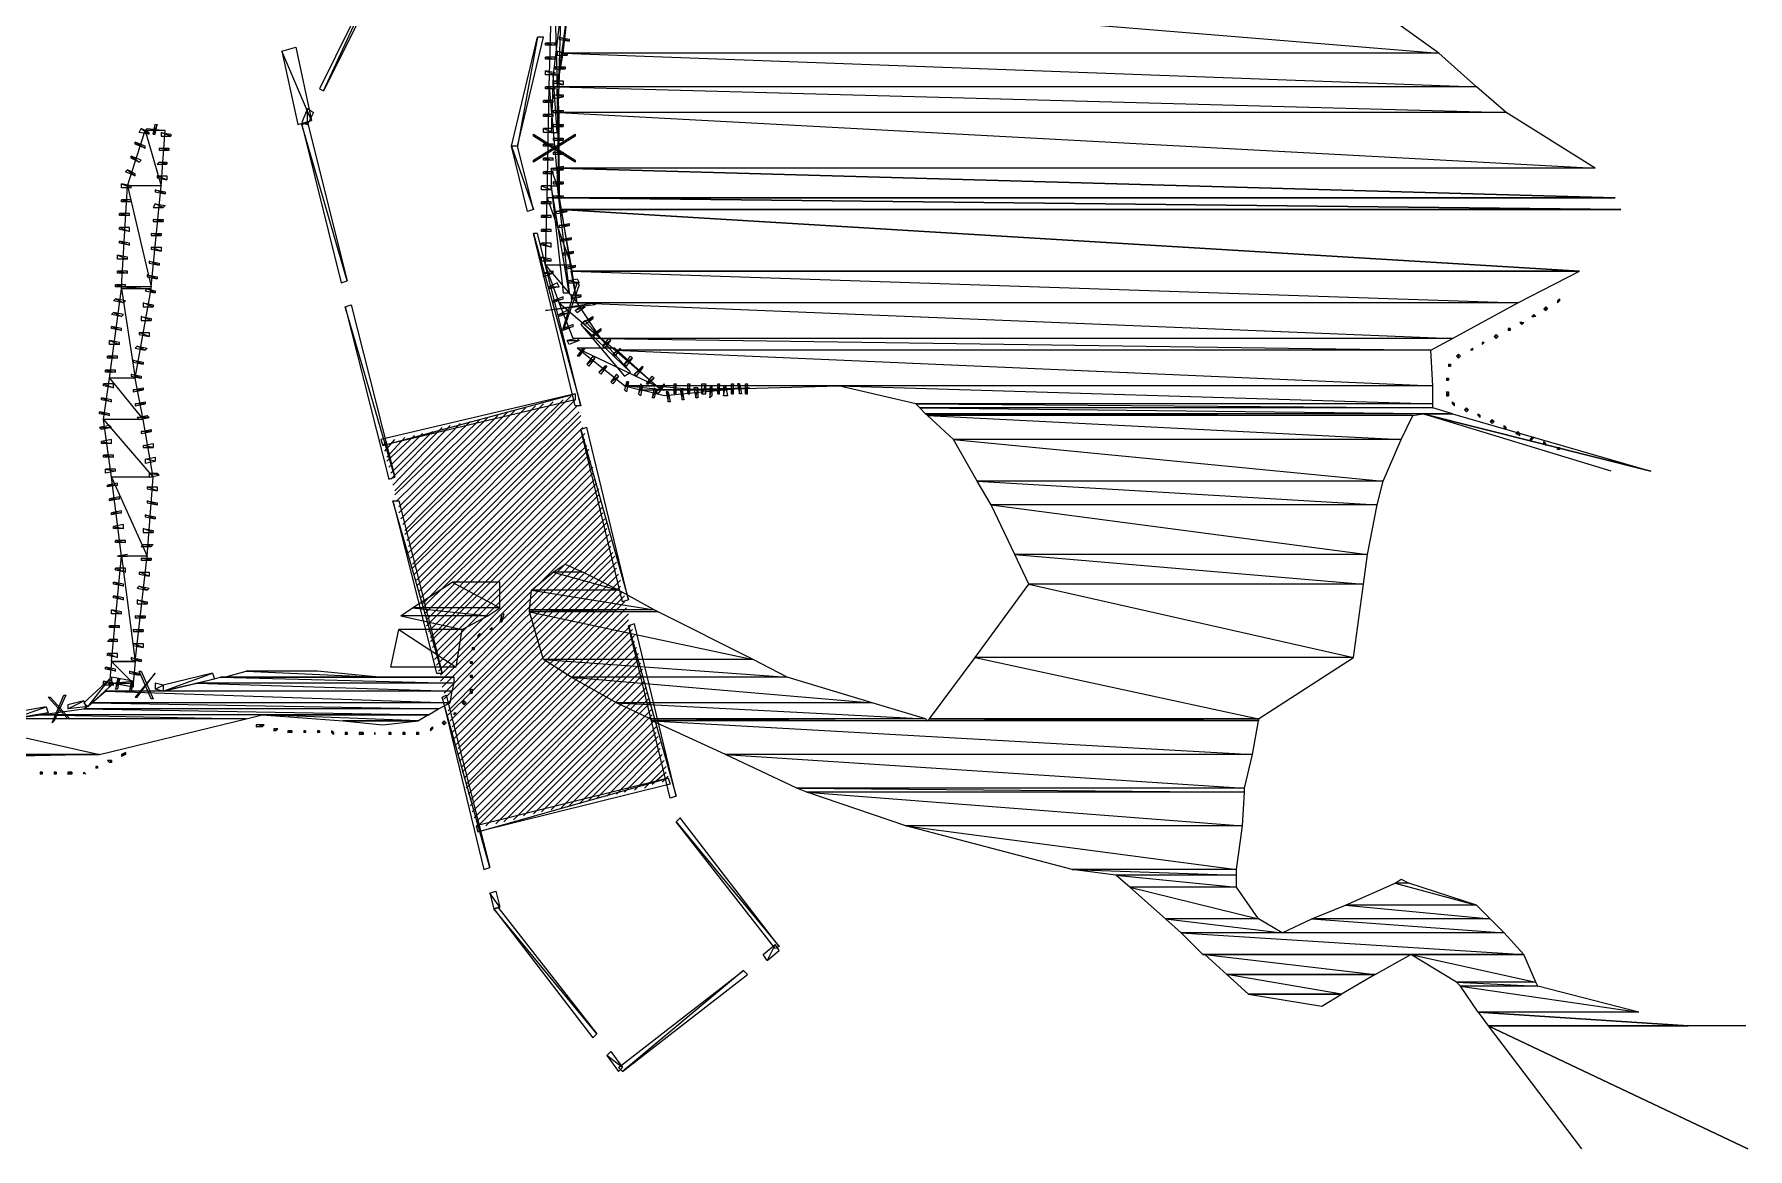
# Model space of a CAD drawing. Header units: feet. Extents: x 676 to 4623, y 1 to 2768.
# Drawn here: x 3067 to 3932, y 80 to 642 of the extents above; entities that cross this region are included whole.
import ezdxf

# ---------------------------------------------------------------- set-up
doc = ezdxf.new("R2010")
doc.units = ezdxf.units.FT
for name, color, linetype in [('BUFFER_BORING', 3, 'Continuous'), ('CLEARING_LIMITS', 4, 'Continuous'), ('LANDSCAPE_POND', 6, 'Continuous'), ('SANITARY_CLEAR_ZONE', 6, 'Continuous'), ('WETLAND_EXPANSION', 1, 'Continuous'), ('WETLANDS', 5, 'Continuous')]:
    doc.layers.add(name, color=color, linetype=linetype)

msp = doc.modelspace()

# ---------------------------------------------------------------- linework, layer by layer
at = {"layer": 'BUFFER_BORING'}
for p, q in [((3257, 378), (3338, 460)), ((3251, 401), (3301, 450)), ((3252, 398), (3306, 452)), ((3253, 395), (3310, 453)), ((3254, 390), (3320, 455)), ((3254, 392), (3315, 454)), ((3255, 387), (3324, 456)), ((3256, 381), (3334, 458)), ((3256, 384), (3329, 457)), ((3258, 375), (3340, 458)), ((3258, 373), (3341, 455)), ((3259, 370), (3342, 452)), ((3260, 367), (3343, 450)), ((3247, 418), (3273, 444)), ((3247, 421), (3268, 442)), ((3248, 415), (3277, 445)), ((3249, 410), (3287, 447)), ((3249, 412), (3282, 446)), ((3250, 407), (3292, 448)), ((3251, 404), (3296, 449)), ((3260, 364), (3343, 447)), ((3261, 361), (3344, 444)), ((3243, 435), (3245, 437)), ((3244, 432), (3249, 438)), ((3245, 427), (3259, 440)), ((3245, 429), (3254, 439)), ((3246, 424), (3263, 441)), ((3262, 358), (3345, 441)), ((3263, 355), (3345, 438)), ((3263, 353), (3346, 435)), ((3264, 350), (3347, 433)), ((3265, 347), (3347, 430)), ((3265, 344), (3348, 427)), ((3266, 341), (3349, 424)), ((3267, 338), (3349, 421)), ((3267, 336), (3350, 418)), ((3268, 333), (3351, 416)), ((3269, 330), (3352, 413)), ((3269, 327), (3352, 410)), ((3270, 324), (3353, 407)), ((3271, 321), (3354, 404)), ((3272, 319), (3354, 401)), ((3272, 316), (3355, 398)), ((3273, 313), (3356, 396)), ((3274, 310), (3356, 393)), ((3274, 307), (3357, 390)), ((3275, 304), (3358, 387)), ((3276, 301), (3358, 384)), ((3276, 299), (3359, 381)), ((3277, 296), (3360, 379)), ((3278, 293), (3361, 376)), ((3278, 290), (3361, 373)), ((3279, 287), (3362, 370)), ((3280, 284), (3363, 367)), ((3281, 282), (3363, 364)), ((3281, 279), (3364, 361)), ((3282, 276), (3365, 359)), ((3283, 273), (3365, 356)), ((3283, 270), (3366, 353)), ((3284, 267), (3367, 350)), ((3285, 264), (3367, 347)), ((3285, 262), (3368, 344)), ((3286, 259), (3369, 342)), ((3287, 256), (3370, 339)), ((3287, 253), (3370, 336)), ((3288, 250), (3371, 333)), ((3289, 247), (3372, 330)), ((3290, 245), (3372, 327)), ((3290, 242), (3373, 325)), ((3295, 243), (3374, 322)), ((3300, 244), (3374, 319)), ((3304, 245), (3375, 316)), ((3309, 246), (3376, 313)), ((3314, 248), (3376, 310)), ((3319, 249), (3377, 307)), ((3323, 250), (3378, 305)), ((3328, 251), (3379, 302)), ((3333, 252), (3379, 299)), ((3337, 253), (3380, 296)), ((3342, 254), (3381, 293)), ((3347, 256), (3381, 290)), ((3351, 257), (3382, 288)), ((3356, 258), (3383, 285)), ((3361, 259), (3383, 282)), ((3365, 260), (3384, 279)), ((3370, 261), (3385, 276)), ((3375, 262), (3386, 273)), ((3379, 264), (3386, 270)), ((3384, 265), (3387, 268))]:
    msp.add_line(p, q, dxfattribs=at)
at = {"layer": 'CLEARING_LIMITS'}
for points in [[(3207, 599), (3192, 634), (3199, 636), (3207, 599)], [(3200, 597), (3207, 599), (3192, 634), (3200, 597)]]:
    msp.add_lwpolyline(points, dxfattribs=at)
at = {"layer": 'LANDSCAPE_POND'}
for points in [[(3211, 615), (3213, 614), (3251, 696), (3211, 615)], [(3213, 614), (3251, 696), (3253, 694), (3213, 614)], [(3321, 641), (3311, 586), (3308, 586), (3321, 641)], [(3324, 641), (3321, 641), (3311, 586), (3324, 641)], [(3202, 598), (3205, 597), (3205, 605), (3202, 598)], [(3225, 518), (3202, 597), (3205, 598), (3225, 518)], [(3222, 517), (3225, 518), (3202, 597), (3222, 517)], [(3205, 597), (3205, 605), (3208, 603), (3205, 597)], [(3311, 586), (3308, 586), (3319, 554), (3311, 586)], [(3308, 586), (3319, 554), (3316, 553), (3308, 586)], [(3321, 542), (3319, 542), (3343, 455), (3321, 542)], [(3319, 542), (3343, 455), (3340, 455), (3319, 542)], [(3249, 419), (3224, 505), (3227, 506), (3249, 419)], [(3246, 418), (3249, 419), (3224, 505), (3246, 418)], [(3242, 438), (3243, 435), (3340, 461), (3242, 438)], [(3243, 435), (3340, 461), (3340, 458), (3243, 435)], [(3346, 444), (3343, 443), (3367, 357), (3346, 444)], [(3343, 443), (3367, 357), (3364, 356), (3343, 443)], [(3270, 320), (3273, 320), (3248, 407), (3270, 320)], [(3273, 320), (3248, 407), (3251, 407), (3273, 320)], [(3370, 345), (3367, 344), (3391, 258), (3370, 345)], [(3367, 344), (3391, 258), (3388, 257), (3367, 344)], [(3297, 222), (3273, 308), (3275, 309), (3297, 222)], [(3294, 221), (3297, 222), (3273, 308), (3294, 221)], [(3290, 243), (3291, 240), (3387, 267), (3290, 243)], [(3291, 240), (3387, 267), (3388, 264), (3291, 240)], [(3393, 247), (3391, 245), (3443, 182), (3393, 247)], [(3391, 245), (3443, 182), (3441, 181), (3391, 245)], [(3302, 202), (3297, 209), (3300, 210), (3302, 202)], [(3299, 201), (3302, 202), (3297, 209), (3299, 201)], [(3351, 138), (3299, 201), (3301, 202), (3351, 138)], [(3349, 136), (3351, 138), (3299, 201), (3349, 136)], [(3441, 183), (3437, 175), (3435, 178), (3441, 183)], [(3443, 180), (3441, 183), (3437, 175), (3443, 180)], [(3425, 170), (3364, 119), (3362, 121), (3425, 170)], [(3427, 168), (3425, 170), (3364, 119), (3427, 168)], [(3364, 121), (3356, 127), (3358, 129), (3364, 121)], [(3362, 119), (3364, 121), (3356, 127), (3362, 119)]]:
    msp.add_lwpolyline(points, dxfattribs=at)
at = {"layer": 'SANITARY_CLEAR_ZONE'}
msp.add_line((3157, 320), (3158, 317), dxfattribs=at)
for points in [[(3329, 622), (3332, 622), (3333, 656), (3329, 622)], [(3332, 622), (3333, 656), (3336, 655), (3332, 622)], [(3328, 593), (3331, 593), (3329, 622), (3328, 593)], [(3331, 593), (3329, 622), (3332, 622), (3331, 593)], [(3340, 592), (3340, 591), (3319, 578), (3319, 579), (3340, 592)], [(3340, 578), (3319, 591), (3319, 592), (3340, 579), (3340, 578)], [(3328, 566), (3331, 566), (3328, 575), (3328, 566)], [(3331, 566), (3328, 575), (3331, 575), (3331, 566)], [(3334, 512), (3337, 512), (3328, 566), (3334, 512)], [(3337, 512), (3328, 566), (3331, 566), (3337, 512)], [(3341, 517), (3342, 516), (3334, 493), (3334, 494), (3341, 517)], [(3350, 506), (3326, 503), (3325, 503), (3350, 507), (3350, 506)], [(3368, 472), (3343, 496), (3345, 498), (3368, 472)], [(3365, 470), (3368, 472), (3343, 496), (3365, 470)], [(3127, 307), (3126, 307), (3120, 321), (3121, 321), (3127, 307)], [(3092, 305), (3094, 303), (3105, 317), (3092, 305)], [(3094, 303), (3105, 317), (3107, 315), (3094, 303)], [(3106, 318), (3106, 315), (3117, 316), (3106, 318)], [(3106, 315), (3117, 316), (3117, 313), (3106, 315)], [(3118, 308), (3119, 308), (3128, 320), (3118, 308)], [(3128, 315), (3128, 312), (3132, 314), (3128, 315)], [(3128, 312), (3132, 314), (3132, 311), (3128, 312)], [(3132, 314), (3132, 311), (3157, 320), (3132, 314)], [(3132, 311), (3157, 320), (3158, 317), (3132, 311)], [(3056, 300), (3056, 297), (3073, 303), (3056, 300)], [(3056, 297), (3073, 303), (3074, 300), (3056, 297)], [(3085, 297), (3084, 297), (3074, 308), (3075, 308), (3085, 297)], [(3076, 295), (3082, 309), (3083, 309), (3077, 296), (3076, 295)], [(3084, 304), (3084, 302), (3092, 306), (3084, 304)], [(3084, 302), (3092, 306), (3093, 303), (3084, 302)]]:
    msp.add_lwpolyline(points, dxfattribs=at)
at = {"layer": 'WETLAND_EXPANSION'}
for points in [[(3329, 689), (3331, 616), (3327, 616), (3329, 689)], [(3341, 689), (3329, 689), (3331, 616), (3341, 689)], [(3332, 640), (3337, 639), (3332, 641), (3332, 640)], [(3337, 639), (3332, 641), (3337, 640), (3337, 639)], [(3330, 638), (3325, 638), (3330, 637), (3330, 638)], [(3325, 638), (3330, 637), (3325, 637), (3325, 638)], [(3331, 632), (3336, 632), (3331, 634), (3331, 632)], [(3336, 632), (3331, 634), (3336, 633), (3336, 632)], [(3330, 631), (3325, 631), (3330, 630), (3330, 631)], [(3325, 631), (3330, 630), (3325, 630), (3325, 631)], [(3330, 623), (3325, 624), (3330, 622), (3330, 623)], [(3325, 624), (3330, 622), (3325, 622), (3325, 624)], [(3330, 625), (3335, 625), (3330, 626), (3330, 625)], [(3335, 625), (3330, 626), (3335, 626), (3335, 625)], [(3330, 616), (3325, 616), (3330, 615), (3330, 616)], [(3325, 616), (3330, 615), (3325, 615), (3325, 616)], [(3327, 616), (3332, 560), (3326, 560), (3327, 616)], [(3331, 616), (3327, 616), (3332, 560), (3331, 616)], [(3329, 618), (3334, 617), (3329, 619), (3329, 618)], [(3334, 617), (3329, 619), (3334, 619), (3334, 617)], [(3329, 609), (3324, 609), (3329, 608), (3329, 609)], [(3324, 609), (3329, 608), (3324, 608), (3324, 609)], [(3329, 610), (3334, 611), (3329, 612), (3329, 610)], [(3334, 611), (3329, 612), (3334, 612), (3334, 611)], [(3128, 592), (3129, 597), (3127, 592), (3128, 592)], [(3129, 597), (3127, 592), (3128, 597), (3129, 597)], [(3329, 602), (3324, 602), (3329, 601), (3329, 602)], [(3324, 602), (3329, 601), (3324, 601), (3324, 602)], [(3329, 603), (3334, 603), (3329, 604), (3329, 603)], [(3334, 603), (3329, 604), (3334, 604), (3334, 603)], [(3329, 596), (3334, 596), (3329, 597), (3329, 596)], [(3334, 596), (3329, 597), (3334, 597), (3334, 596)], [(3123, 594), (3131, 566), (3114, 566), (3123, 594)], [(3121, 595), (3125, 592), (3120, 593), (3121, 595)], [(3125, 593), (3121, 595), (3125, 592), (3125, 593)], [(3124, 595), (3133, 594), (3123, 594), (3124, 595)], [(3133, 594), (3123, 594), (3131, 566), (3133, 594)], [(3131, 591), (3136, 591), (3131, 593), (3131, 591)], [(3136, 591), (3131, 593), (3136, 592), (3136, 591)], [(3329, 595), (3324, 595), (3329, 593), (3329, 595)], [(3324, 595), (3329, 593), (3324, 593), (3324, 595)], [(3329, 589), (3334, 589), (3329, 590), (3329, 589)], [(3334, 589), (3329, 590), (3334, 590), (3334, 589)], [(3121, 579), (3116, 581), (3120, 578), (3121, 579)], [(3116, 581), (3120, 578), (3116, 580), (3116, 581)], [(3123, 586), (3118, 588), (3123, 585), (3123, 586)], [(3118, 588), (3123, 585), (3118, 587), (3118, 588)], [(3130, 584), (3135, 584), (3130, 585), (3130, 584)], [(3135, 584), (3130, 585), (3135, 585), (3135, 584)], [(3329, 587), (3324, 587), (3329, 586), (3329, 587)], [(3324, 587), (3329, 586), (3324, 586), (3324, 587)], [(3329, 580), (3324, 580), (3329, 579), (3329, 580)], [(3324, 580), (3329, 579), (3324, 579), (3324, 580)], [(3329, 582), (3334, 582), (3329, 583), (3329, 582)], [(3334, 582), (3329, 583), (3334, 583), (3334, 582)], [(3114, 574), (3118, 571), (3113, 573), (3114, 574)], [(3118, 572), (3114, 574), (3118, 571), (3118, 572)], [(3129, 577), (3134, 577), (3130, 578), (3129, 577)], [(3129, 570), (3134, 569), (3129, 571), (3129, 570)], [(3134, 569), (3129, 571), (3134, 571), (3134, 569)], [(3134, 577), (3130, 578), (3134, 578), (3134, 577)], [(3329, 573), (3324, 573), (3329, 572), (3329, 573)], [(3324, 573), (3329, 572), (3324, 572), (3324, 573)], [(3334, 574), (3329, 575), (3334, 576), (3334, 574)], [(3329, 574), (3334, 574), (3329, 575), (3329, 574)], [(3116, 566), (3111, 567), (3116, 565), (3116, 566)], [(3111, 567), (3116, 565), (3111, 565), (3111, 567)], [(3114, 566), (3126, 515), (3111, 515), (3114, 566)], [(3131, 566), (3114, 566), (3126, 515), (3131, 566)], [(3128, 563), (3133, 562), (3128, 564), (3128, 563)], [(3133, 562), (3128, 564), (3133, 563), (3133, 562)], [(3328, 566), (3323, 566), (3328, 564), (3328, 566)], [(3323, 566), (3328, 564), (3323, 564), (3323, 566)], [(3329, 567), (3334, 567), (3329, 568), (3329, 567)], [(3334, 567), (3329, 568), (3334, 568), (3334, 567)], [(3116, 559), (3111, 559), (3116, 558), (3116, 559)], [(3111, 559), (3116, 558), (3111, 558), (3111, 559)], [(3127, 555), (3132, 555), (3128, 557), (3127, 555)], [(3132, 555), (3128, 557), (3133, 556), (3132, 555)], [(3328, 558), (3323, 558), (3328, 557), (3328, 558)], [(3323, 558), (3328, 557), (3323, 557), (3323, 558)], [(3326, 560), (3338, 526), (3325, 526), (3326, 560)], [(3332, 560), (3326, 560), (3338, 526), (3332, 560)], [(3329, 560), (3334, 560), (3329, 561), (3329, 560)], [(3334, 560), (3329, 561), (3334, 561), (3334, 560)], [(3336, 553), (3330, 553), (3335, 554), (3336, 553)], [(3115, 552), (3110, 552), (3115, 551), (3115, 552)], [(3110, 552), (3115, 551), (3110, 551), (3110, 552)], [(3115, 545), (3110, 545), (3115, 543), (3115, 545)], [(3110, 545), (3115, 543), (3110, 544), (3110, 545)], [(3127, 548), (3132, 548), (3127, 549), (3127, 548)], [(3132, 548), (3127, 549), (3132, 549), (3132, 548)], [(3328, 551), (3323, 551), (3328, 550), (3328, 551)], [(3323, 551), (3328, 550), (3323, 550), (3323, 551)], [(3331, 552), (3336, 553), (3330, 553), (3331, 552)], [(3337, 546), (3332, 546), (3337, 547), (3337, 546)], [(3332, 545), (3337, 546), (3332, 546), (3332, 545)], [(3115, 537), (3110, 538), (3115, 536), (3115, 537)], [(3110, 538), (3115, 536), (3110, 537), (3110, 538)], [(3126, 541), (3131, 541), (3126, 542), (3126, 541)], [(3131, 541), (3126, 542), (3131, 542), (3131, 541)], [(3328, 544), (3323, 544), (3328, 543), (3328, 544)], [(3323, 544), (3328, 543), (3323, 543), (3323, 544)], [(3328, 537), (3323, 537), (3328, 535), (3328, 537)], [(3323, 537), (3328, 535), (3323, 536), (3323, 537)], [(3338, 539), (3333, 539), (3338, 540), (3338, 539)], [(3333, 538), (3338, 539), (3333, 539), (3333, 538)], [(3114, 530), (3109, 531), (3114, 529), (3114, 530)], [(3109, 531), (3114, 529), (3109, 529), (3109, 531)], [(3125, 527), (3130, 526), (3125, 528), (3125, 527)], [(3130, 526), (3125, 528), (3130, 527), (3130, 526)], [(3126, 534), (3131, 533), (3126, 535), (3126, 534)], [(3131, 533), (3126, 535), (3131, 535), (3131, 533)], [(3328, 529), (3323, 530), (3328, 528), (3328, 529)], [(3323, 530), (3328, 528), (3323, 528), (3323, 530)], [(3339, 532), (3334, 532), (3339, 533), (3339, 532)], [(3334, 531), (3339, 532), (3334, 532), (3334, 531)], [(3114, 523), (3109, 523), (3114, 522), (3114, 523)], [(3109, 523), (3114, 522), (3109, 522), (3109, 523)], [(3124, 520), (3129, 519), (3124, 521), (3124, 520)], [(3129, 519), (3124, 521), (3129, 520), (3129, 519)], [(3329, 523), (3324, 522), (3329, 522), (3329, 523)], [(3324, 522), (3329, 522), (3324, 520), (3324, 522)], [(3338, 526), (3325, 526), (3341, 507), (3338, 526)], [(3325, 526), (3341, 507), (3332, 507), (3325, 526)], [(3340, 525), (3335, 525), (3340, 526), (3340, 525)], [(3335, 524), (3340, 525), (3335, 525), (3335, 524)], [(3111, 514), (3118, 469), (3105, 469), (3111, 514)], [(3113, 516), (3108, 516), (3113, 515), (3113, 516)], [(3108, 516), (3113, 515), (3108, 515), (3108, 516)], [(3126, 515), (3111, 515), (3126, 514), (3126, 515)], [(3111, 515), (3126, 514), (3111, 514), (3111, 515)], [(3126, 514), (3111, 514), (3118, 469), (3126, 514)], [(3123, 513), (3128, 512), (3124, 514), (3123, 513)], [(3128, 512), (3124, 514), (3128, 513), (3128, 512)], [(3331, 517), (3327, 515), (3332, 515), (3331, 517)], [(3327, 515), (3332, 515), (3327, 514), (3327, 515)], [(3342, 517), (3336, 518), (3341, 519), (3342, 517)], [(3337, 517), (3342, 517), (3336, 518), (3337, 517)], [(3338, 509), (3343, 510), (3338, 511), (3338, 509)], [(3343, 510), (3338, 511), (3343, 511), (3343, 510)], [(3107, 502), (3111, 500), (3106, 501), (3107, 502)], [(3108, 509), (3112, 507), (3107, 508), (3108, 509)], [(3112, 501), (3107, 502), (3111, 500), (3112, 501)], [(3113, 508), (3108, 509), (3112, 507), (3113, 508)], [(3122, 505), (3127, 505), (3122, 507), (3122, 505)], [(3127, 505), (3122, 507), (3127, 506), (3127, 505)], [(3334, 510), (3329, 508), (3334, 509), (3334, 510)], [(3329, 508), (3334, 509), (3329, 507), (3329, 508)], [(3341, 507), (3332, 507), (3353, 489), (3341, 507)], [(3332, 507), (3353, 489), (3339, 489), (3332, 507)], [(3336, 503), (3332, 501), (3337, 502), (3336, 503)], [(3332, 501), (3337, 502), (3332, 500), (3332, 501)], [(3345, 505), (3340, 503), (3344, 506), (3345, 505)], [(3341, 502), (3345, 505), (3340, 503), (3341, 502)], [(3829, 504), (3830, 503), (3830, 505), (3829, 504)], [(3830, 503), (3830, 505), (3831, 504), (3830, 503)], [(3836, 508), (3836, 507), (3837, 509), (3836, 508)], [(3836, 507), (3837, 509), (3837, 508), (3836, 507)], [(3111, 494), (3106, 495), (3111, 493), (3111, 494)], [(3106, 495), (3111, 493), (3106, 494), (3106, 495)], [(3121, 498), (3126, 498), (3121, 500), (3121, 498)], [(3126, 498), (3121, 500), (3126, 499), (3126, 498)], [(3339, 496), (3334, 494), (3339, 495), (3339, 496)], [(3334, 494), (3339, 495), (3334, 493), (3334, 494)], [(3349, 499), (3344, 497), (3349, 500), (3349, 499)], [(3345, 496), (3349, 499), (3344, 497), (3345, 496)], [(3353, 493), (3349, 491), (3353, 494), (3353, 493)], [(3811, 494), (3811, 493), (3812, 494), (3811, 494)], [(3811, 493), (3812, 494), (3812, 493), (3811, 493)], [(3817, 497), (3818, 496), (3818, 497), (3817, 497)], [(3818, 496), (3818, 497), (3819, 497), (3818, 496)], [(3823, 500), (3824, 500), (3824, 501), (3823, 500)], [(3824, 500), (3824, 501), (3825, 500), (3824, 500)], [(3110, 487), (3105, 488), (3110, 486), (3110, 487)], [(3105, 488), (3110, 486), (3105, 486), (3105, 488)], [(3118, 484), (3123, 483), (3119, 485), (3118, 484)], [(3123, 483), (3119, 485), (3124, 484), (3123, 483)], [(3120, 491), (3125, 490), (3120, 492), (3120, 491)], [(3125, 490), (3120, 492), (3125, 492), (3125, 490)], [(3341, 489), (3336, 488), (3342, 488), (3341, 489)], [(3336, 488), (3342, 488), (3337, 486), (3336, 488)], [(3349, 490), (3353, 493), (3349, 491), (3349, 490)], [(3358, 488), (3354, 485), (3357, 489), (3358, 488)], [(3355, 484), (3358, 488), (3354, 485), (3355, 484)], [(3798, 487), (3798, 486), (3799, 487), (3798, 487)], [(3798, 486), (3799, 487), (3798, 486)], [(3804, 490), (3805, 489), (3805, 491), (3804, 490)], [(3805, 489), (3805, 491), (3806, 490), (3805, 489)], [(3109, 480), (3104, 480), (3109, 479), (3109, 480)], [(3104, 480), (3109, 479), (3104, 479), (3104, 480)], [(3117, 477), (3122, 476), (3117, 478), (3117, 477)], [(3122, 476), (3117, 478), (3122, 477), (3122, 476)], [(3360, 484), (3341, 484), (3381, 465), (3360, 484)], [(3341, 484), (3381, 465), (3365, 465), (3341, 484)], [(3344, 484), (3341, 480), (3345, 484), (3344, 484)], [(3341, 480), (3345, 484), (3342, 480), (3341, 480)], [(3349, 480), (3346, 476), (3350, 479), (3349, 480)], [(3346, 476), (3350, 479), (3347, 475), (3346, 476)], [(3360, 480), (3359, 481), (3363, 484), (3360, 480)], [(3369, 479), (3365, 476), (3368, 480), (3369, 479)], [(3366, 475), (3369, 479), (3365, 476), (3366, 475)], [(3781, 475), (3782, 475), (3781, 476), (3781, 475)], [(3782, 475), (3781, 476), (3782, 476), (3782, 475)], [(3785, 480), (3786, 479), (3786, 481), (3785, 480)], [(3786, 479), (3786, 481), (3787, 480), (3786, 479)], [(3792, 483), (3793, 484), (3793, 483), (3792, 483)], [(3105, 469), (3122, 448), (3102, 448), (3105, 469)], [(3108, 473), (3103, 473), (3108, 472), (3108, 473)], [(3103, 473), (3108, 472), (3103, 472), (3103, 473)], [(3118, 469), (3105, 469), (3122, 448), (3118, 469)], [(3116, 470), (3121, 469), (3116, 471), (3116, 470)], [(3121, 469), (3116, 471), (3121, 470), (3121, 469)], [(3355, 475), (3352, 472), (3356, 475), (3355, 475)], [(3352, 472), (3356, 475), (3353, 471), (3352, 472)], [(3361, 471), (3358, 467), (3362, 470), (3361, 471)], [(3358, 467), (3362, 470), (3359, 466), (3358, 467)], [(3374, 474), (3370, 471), (3374, 475), (3374, 474)], [(3371, 470), (3374, 474), (3370, 471), (3371, 470)], [(3380, 469), (3376, 466), (3379, 470), (3380, 469)], [(3377, 466), (3380, 469), (3376, 466), (3377, 466)], [(3780, 468), (3781, 468), (3780, 469), (3780, 468)], [(3781, 468), (3780, 469), (3781, 469), (3781, 468)], [(3106, 458), (3101, 459), (3106, 457), (3106, 458)], [(3101, 459), (3106, 457), (3101, 458), (3101, 459)], [(3107, 466), (3102, 466), (3107, 464), (3107, 466)], [(3102, 466), (3107, 464), (3102, 465), (3102, 466)], [(3122, 463), (3117, 463), (3122, 464), (3122, 463)], [(3117, 462), (3122, 463), (3117, 463), (3117, 462)], [(3366, 467), (3365, 463), (3367, 467), (3366, 467)], [(3365, 463), (3367, 467), (3366, 462), (3365, 463)], [(3373, 463), (3417, 463), (3385, 460), (3373, 463), (3384, 463), (3365, 465), (3381, 465), (3384, 463), (3365, 465), (3373, 463)], [(3373, 466), (3372, 461), (3374, 465), (3373, 466)], [(3372, 461), (3374, 465), (3373, 460), (3372, 461)], [(3380, 464), (3379, 459), (3381, 463), (3380, 464)], [(3379, 459), (3381, 463), (3380, 459), (3379, 459)], [(3385, 465), (3381, 462), (3385, 466), (3385, 465)], [(3382, 461), (3385, 465), (3381, 462), (3382, 461)], [(3428, 464), (3417, 463), (3384, 463), (3428, 464)], [(3386, 462), (3387, 457), (3387, 462), (3386, 462)], [(3387, 457), (3387, 462), (3388, 457), (3387, 457)], [(3391, 461), (3391, 466), (3390, 461), (3391, 461)], [(3391, 466), (3390, 461), (3390, 466), (3391, 466)], [(3393, 463), (3394, 458), (3394, 463), (3393, 463)], [(3394, 458), (3394, 463), (3395, 458), (3394, 458)], [(3398, 461), (3398, 466), (3397, 461), (3398, 461)], [(3398, 466), (3397, 461), (3397, 466), (3398, 466)], [(3400, 464), (3401, 459), (3402, 464), (3400, 464)], [(3401, 459), (3402, 464), (3402, 459), (3401, 459)], [(3406, 461), (3406, 466), (3404, 461), (3406, 461)], [(3406, 466), (3404, 461), (3404, 466), (3406, 466)], [(3408, 464), (3408, 459), (3409, 465), (3408, 464)], [(3408, 459), (3409, 465), (3409, 460), (3408, 459)], [(3413, 461), (3413, 466), (3412, 461), (3413, 461)], [(3413, 466), (3412, 461), (3412, 466), (3413, 466)], [(3415, 465), (3415, 460), (3416, 465), (3415, 465)], [(3415, 460), (3416, 465), (3417, 460), (3415, 460)], [(3420, 461), (3420, 466), (3419, 461), (3420, 461)], [(3420, 466), (3419, 461), (3419, 466), (3420, 466)], [(3422, 466), (3423, 461), (3423, 466), (3422, 466)], [(3423, 461), (3423, 466), (3424, 461), (3423, 461)], [(3427, 461), (3427, 466), (3426, 461), (3427, 461)], [(3427, 466), (3426, 461), (3426, 466), (3427, 466)], [(3780, 460), (3781, 460), (3780, 462), (3780, 460)], [(3781, 460), (3780, 462), (3781, 462), (3781, 460)], [(3105, 451), (3100, 452), (3105, 450), (3105, 451)], [(3100, 452), (3105, 450), (3100, 451), (3100, 452)], [(3123, 456), (3118, 456), (3123, 457), (3123, 456)], [(3118, 455), (3123, 456), (3118, 456), (3118, 455)], [(3125, 449), (3119, 449), (3124, 450), (3125, 449)], [(3784, 456), (3783, 456), (3783, 457), (3784, 456)], [(3784, 455), (3784, 456), (3783, 456), (3784, 455)], [(3791, 453), (3789, 453), (3790, 454), (3791, 453)], [(3790, 452), (3791, 453), (3789, 453), (3790, 452)], [(3797, 450), (3796, 450), (3796, 451), (3797, 450)], [(3797, 449), (3797, 450), (3796, 450), (3797, 449)], [(3105, 445), (3100, 444), (3106, 444), (3105, 445)], [(3100, 444), (3106, 444), (3101, 443), (3100, 444)], [(3122, 448), (3102, 448), (3127, 419), (3122, 448)], [(3102, 448), (3127, 419), (3106, 419), (3102, 448)], [(3120, 448), (3125, 449), (3119, 449), (3120, 448)], [(3126, 442), (3121, 442), (3126, 443), (3126, 442)], [(3121, 441), (3126, 442), (3121, 442), (3121, 441)], [(3804, 447), (3802, 447), (3803, 448), (3804, 447)], [(3803, 446), (3804, 447), (3802, 447), (3803, 446)], [(3810, 444), (3809, 444), (3809, 445), (3810, 444)], [(3810, 443), (3810, 444), (3809, 444), (3810, 443)], [(3817, 441), (3815, 441), (3816, 442), (3817, 441)], [(3106, 438), (3101, 437), (3106, 436), (3106, 438)], [(3101, 437), (3106, 436), (3101, 436), (3101, 437)], [(3127, 434), (3122, 435), (3127, 436), (3127, 434)], [(3122, 434), (3127, 434), (3122, 435), (3122, 434)], [(3817, 440), (3817, 441), (3815, 441), (3817, 440)], [(3823, 438), (3824, 439), (3822, 438), (3823, 438)], [(3824, 439), (3822, 438), (3823, 439), (3824, 439)], [(3830, 436), (3829, 436), (3829, 437), (3830, 436)], [(3830, 435), (3830, 436), (3829, 436), (3830, 435)], [(3837, 433), (3837, 434), (3837, 433), (3836, 433), (3837, 434), (3836, 433), (3836, 434), (3837, 434)], [(3107, 430), (3102, 430), (3107, 429), (3107, 430)], [(3102, 430), (3107, 429), (3102, 429), (3102, 430)], [(3128, 427), (3123, 428), (3128, 429), (3128, 427)], [(3123, 426), (3128, 427), (3123, 428), (3123, 426)], [(3108, 423), (3103, 423), (3108, 422), (3108, 423)], [(3103, 423), (3108, 422), (3103, 421), (3103, 423)], [(3109, 416), (3104, 415), (3109, 415), (3109, 416)], [(3127, 419), (3106, 419), (3124, 379), (3127, 419)], [(3106, 419), (3124, 379), (3111, 379), (3106, 419)], [(3125, 419), (3130, 420), (3125, 421), (3125, 419)], [(3130, 420), (3125, 421), (3129, 421), (3130, 420)], [(3104, 415), (3109, 415), (3104, 414), (3104, 415)], [(3110, 409), (3105, 408), (3110, 408), (3110, 409)], [(3105, 408), (3110, 408), (3105, 407), (3105, 408)], [(3124, 413), (3129, 412), (3124, 414), (3124, 413)], [(3129, 412), (3124, 414), (3129, 414), (3129, 412)], [(3124, 406), (3129, 405), (3124, 407), (3124, 406)], [(3129, 405), (3124, 407), (3129, 406), (3129, 405)], [(3111, 402), (3106, 401), (3111, 401), (3111, 402)], [(3106, 401), (3111, 401), (3106, 400), (3106, 401)], [(3123, 399), (3128, 398), (3123, 400), (3123, 399)], [(3128, 398), (3123, 400), (3128, 399), (3128, 398)], [(3112, 395), (3107, 394), (3112, 393), (3112, 395)], [(3107, 394), (3112, 393), (3107, 393), (3107, 394)], [(3122, 391), (3127, 391), (3122, 393), (3122, 391)], [(3127, 391), (3122, 393), (3127, 392), (3127, 391)], [(3113, 387), (3108, 387), (3113, 386), (3113, 387)], [(3108, 387), (3113, 386), (3108, 386), (3108, 387)], [(3121, 384), (3126, 384), (3122, 385), (3121, 384)], [(3126, 384), (3122, 385), (3127, 385), (3126, 384)], [(3111, 379), (3118, 326), (3106, 326), (3111, 379)], [(3113, 373), (3108, 373), (3113, 371), (3113, 373)], [(3108, 373), (3113, 371), (3108, 372), (3108, 373)], [(3114, 380), (3109, 379), (3114, 379)], [(3124, 379), (3111, 379), (3118, 326), (3124, 379)], [(3121, 377), (3126, 377), (3121, 378), (3121, 377)], [(3126, 377), (3121, 378), (3126, 378), (3126, 377)], [(3112, 365), (3107, 366), (3112, 364), (3112, 365)], [(3107, 366), (3112, 364), (3107, 365), (3107, 366)], [(3119, 363), (3124, 362), (3120, 364), (3119, 363)], [(3120, 370), (3125, 369), (3120, 371), (3120, 370)], [(3125, 369), (3120, 371), (3125, 371), (3125, 369)], [(3124, 362), (3120, 364), (3125, 363), (3124, 362)], [(3112, 358), (3107, 359), (3112, 357), (3112, 358)], [(3107, 359), (3112, 357), (3107, 358), (3107, 359)], [(3119, 355), (3124, 355), (3119, 357), (3119, 355)], [(3124, 355), (3119, 357), (3124, 356), (3124, 355)], [(3111, 351), (3106, 352), (3111, 350), (3111, 351)], [(3106, 352), (3111, 350), (3106, 350), (3106, 352)], [(3118, 348), (3123, 348), (3118, 349), (3118, 348)], [(3123, 348), (3118, 349), (3123, 349), (3123, 348)], [(3302, 346), (3303, 346), (3303, 350), (3302, 346)], [(3303, 346), (3303, 350), (3304, 350), (3303, 346)], [(3110, 344), (3105, 344), (3110, 343), (3110, 344)], [(3105, 344), (3110, 343), (3105, 343), (3105, 344)], [(3117, 341), (3122, 341), (3117, 342), (3117, 341)], [(3122, 341), (3117, 342), (3122, 342), (3122, 341)], [(3291, 339), (3291, 338), (3292, 340), (3291, 339)], [(3291, 338), (3292, 340), (3292, 339), (3291, 338)], [(3297, 342), (3298, 343), (3298, 342), (3297, 342)], [(3105, 337), (3109, 336), (3104, 336), (3105, 337)], [(3109, 330), (3104, 330), (3109, 328), (3109, 330)], [(3104, 330), (3109, 328), (3104, 329), (3104, 330)], [(3109, 337), (3105, 337), (3109, 336), (3109, 337)], [(3117, 334), (3122, 333), (3117, 335), (3117, 334)], [(3122, 333), (3117, 335), (3122, 335), (3122, 333)], [(3288, 332), (3289, 332), (3288, 333), (3288, 332)], [(3289, 332), (3288, 333), (3289, 333), (3289, 332)], [(3107, 315), (3117, 315), (3117, 313), (3107, 315), (3105, 315), (3117, 315), (3106, 326), (3118, 326), (3117, 315), (3106, 326), (3105, 315), (3105, 313), (3107, 315), (3102, 316), (3107, 314), (3107, 315)], [(3108, 322), (3103, 323), (3108, 321), (3108, 322)], [(3103, 323), (3108, 321), (3103, 322), (3103, 323)], [(3115, 320), (3120, 319), (3115, 321), (3115, 320)], [(3120, 319), (3115, 321), (3120, 320), (3120, 319)], [(3116, 327), (3121, 326), (3116, 328), (3116, 327), (3121, 326), (3116, 328), (3121, 327), (3121, 326)], [(3287, 325), (3288, 325), (3287, 326), (3287, 325)], [(3288, 325), (3287, 326), (3288, 326), (3288, 325)], [(3102, 316), (3107, 314), (3102, 314), (3102, 316)], [(3105, 315), (3105, 313), (3105, 315)], [(3109, 317), (3108, 312), (3110, 317), (3109, 317)], [(3108, 312), (3110, 317), (3109, 312), (3108, 312)], [(3116, 316), (3115, 311), (3117, 316), (3116, 316)], [(3115, 311), (3117, 316), (3116, 311), (3115, 311)], [(3287, 318), (3288, 318), (3287, 319), (3287, 318)], [(3288, 318), (3287, 319), (3288, 319), (3288, 318)], [(3287, 310), (3288, 310), (3287, 312), (3287, 310)], [(3288, 310), (3287, 312), (3288, 312), (3288, 310)], [(3283, 305), (3284, 304), (3284, 306), (3283, 305)], [(3284, 304), (3284, 306), (3285, 305), (3284, 304)], [(3273, 295), (3274, 294), (3274, 296), (3273, 295)], [(3274, 294), (3274, 296), (3275, 295), (3274, 294)], [(3279, 299), (3279, 300), (3280, 300), (3279, 299)], [(3179, 294), (3179, 293), (3183, 294), (3179, 294)], [(3179, 293), (3183, 294), (3182, 293), (3179, 293)], [(3188, 292), (3188, 291), (3190, 292), (3188, 292)], [(3188, 291), (3190, 292), (3189, 291), (3188, 291)], [(3195, 291), (3195, 290), (3197, 291), (3195, 291)], [(3195, 290), (3197, 291), (3197, 290), (3195, 290)], [(3203, 291), (3203, 290), (3204, 291), (3203, 291)], [(3203, 290), (3204, 291), (3204, 290), (3203, 290)], [(3210, 291), (3210, 290), (3211, 291), (3210, 291)], [(3210, 290), (3211, 291), (3211, 290), (3210, 290)], [(3217, 291), (3217, 290), (3218, 290), (3217, 291)], [(3217, 290), (3218, 290), (3218, 289), (3217, 290)], [(3224, 290), (3224, 289), (3225, 290), (3224, 290)], [(3224, 289), (3225, 290), (3225, 289), (3224, 289)], [(3231, 290), (3231, 289), (3233, 290), (3231, 290)], [(3231, 289), (3233, 290), (3233, 289), (3231, 289)], [(3239, 290), (3239, 289), (3239, 290)], [(3246, 290), (3246, 289), (3247, 290), (3246, 290)], [(3246, 289), (3247, 290), (3247, 289), (3246, 289)], [(3253, 290), (3253, 289), (3254, 290), (3253, 290)], [(3253, 289), (3254, 290), (3254, 289), (3253, 289)], [(3260, 290), (3260, 289), (3261, 290), (3260, 290)], [(3260, 289), (3261, 290), (3261, 289), (3260, 289)], [(3267, 292), (3267, 291), (3268, 293), (3267, 292)], [(3267, 291), (3268, 293), (3268, 292), (3267, 291)], [(3111, 279), (3111, 278), (3113, 280), (3111, 279)], [(3111, 278), (3113, 280), (3113, 279), (3111, 278)], [(3070, 270), (3070, 269), (3071, 270), (3070, 270)], [(3070, 269), (3071, 270), (3071, 269), (3070, 269)], [(3077, 270), (3077, 269), (3078, 270), (3077, 270)], [(3077, 269), (3078, 270), (3078, 269), (3077, 269)], [(3084, 270), (3084, 269), (3086, 270), (3084, 270)], [(3084, 269), (3086, 270), (3086, 269), (3084, 269)], [(3092, 269), (3092, 270), (3093, 269)], [(3098, 273), (3098, 272), (3099, 273), (3098, 273)], [(3098, 272), (3099, 273), (3099, 272), (3098, 272)], [(3104, 276), (3105, 275), (3106, 276), (3104, 276)], [(3105, 275), (3106, 276), (3106, 275), (3105, 275)]]:
    msp.add_lwpolyline(points, dxfattribs=at)
at = {"layer": 'WETLANDS'}
for points in [[(3338, 669), (3776, 633), (3334, 633), (3338, 669)], [(3726, 669), (3338, 669), (3776, 633), (3726, 669)], [(3334, 633), (3795, 616), (3331, 616), (3334, 633)], [(3776, 633), (3334, 633), (3795, 616), (3776, 633)], [(3795, 616), (3331, 616), (3810, 603), (3795, 616)], [(3331, 616), (3810, 603), (3332, 603), (3331, 616)], [(3810, 603), (3332, 603), (3855, 575), (3810, 603)], [(3332, 603), (3855, 575), (3332, 575), (3332, 603)], [(3855, 575), (3332, 575), (3865, 560), (3332, 575), (3332, 560), (3865, 560), (3332, 560), (3868, 554), (3332, 560), (3333, 554), (3868, 554), (3333, 554), (3847, 523), (3333, 554), (3338, 523), (3847, 523), (3338, 523), (3816, 507), (3847, 523)], [(3338, 523), (3816, 507), (3341, 507), (3338, 523)], [(3816, 507), (3341, 507), (3783, 489), (3816, 507)], [(3341, 507), (3783, 489), (3353, 489), (3341, 507)], [(3783, 489), (3353, 489), (3772, 483), (3783, 489)], [(3353, 489), (3772, 483), (3360, 483), (3353, 489)], [(3772, 483), (3360, 483), (3773, 465), (3772, 483)], [(3360, 483), (3773, 465), (3381, 465), (3360, 483)], [(3402, 463), (3384, 463), (3402, 463), (3384, 463), (3381, 465), (3402, 463), (3473, 465), (3381, 465), (3402, 463)], [(3773, 465), (3473, 465), (3773, 456), (3773, 465)], [(3473, 465), (3773, 456), (3512, 456), (3473, 465)], [(3773, 456), (3512, 456), (3773, 454), (3773, 456)], [(3512, 456), (3773, 454), (3514, 454), (3512, 456)], [(3773, 454), (3514, 454), (3783, 451), (3773, 454)], [(3514, 454), (3783, 451), (3517, 451), (3514, 454)], [(3863, 422), (3768, 451), (3517, 451), (3763, 450), (3768, 451), (3783, 451), (3883, 422), (3768, 451), (3883, 422)], [(3517, 451), (3763, 450), (3518, 450), (3517, 451)], [(3763, 450), (3518, 450), (3757, 438), (3763, 450)], [(3518, 450), (3757, 438), (3531, 438), (3518, 450)], [(3757, 438), (3531, 438), (3748, 417), (3757, 438)], [(3531, 438), (3748, 417), (3543, 417), (3531, 438)], [(3748, 417), (3543, 417), (3745, 405), (3748, 417)], [(3543, 417), (3745, 405), (3550, 405), (3543, 417)], [(3745, 405), (3550, 405), (3740, 380), (3745, 405)], [(3550, 405), (3740, 380), (3562, 380), (3550, 405)], [(3335, 375), (3344, 371), (3329, 371), (3335, 375)], [(3740, 380), (3562, 380), (3738, 365), (3740, 380)], [(3562, 380), (3738, 365), (3569, 365), (3562, 380)], [(3278, 366), (3302, 353), (3258, 353), (3278, 366)], [(3302, 366), (3278, 366), (3302, 353), (3302, 366)], [(3329, 371), (3362, 362), (3318, 362), (3329, 371)], [(3344, 371), (3329, 371), (3362, 362), (3344, 371)], [(3569, 365), (3733, 328), (3542, 328), (3569, 365)], [(3738, 365), (3569, 365), (3733, 328), (3738, 365)], [(3318, 362), (3380, 352), (3317, 352), (3318, 362)], [(3362, 362), (3318, 362), (3380, 352), (3362, 362)], [(3258, 353), (3296, 349), (3252, 349), (3258, 353)], [(3296, 349), (3252, 349), (3283, 342), (3296, 349)], [(3302, 353), (3258, 353), (3296, 349), (3302, 353)], [(3380, 352), (3317, 352), (3382, 351), (3380, 352)], [(3317, 352), (3382, 351), (3317, 351), (3317, 352)], [(3382, 351), (3317, 351), (3430, 327), (3382, 351)], [(3317, 351), (3430, 327), (3324, 327), (3317, 351)], [(3251, 342), (3280, 323), (3247, 323), (3251, 342)], [(3283, 342), (3251, 342), (3280, 323), (3283, 342)], [(3174, 321), (3241, 318), (3163, 318), (3174, 321)], [(3210, 321), (3174, 321), (3241, 318), (3210, 321)], [(3430, 327), (3324, 327), (3447, 318), (3430, 327)], [(3324, 327), (3447, 318), (3338, 318), (3324, 327)], [(3542, 328), (3685, 297), (3519, 297), (3542, 328)], [(3733, 328), (3542, 328), (3685, 297), (3733, 328)], [(3149, 315), (3278, 311), (3132, 311), (3149, 315)], [(3161, 318), (3279, 315), (3149, 315), (3161, 318)], [(3279, 315), (3149, 315), (3278, 311), (3279, 315)], [(3246, 318), (3279, 318), (3246, 318), (3279, 318), (3246, 318), (3163, 318), (3241, 318), (3246, 318), (3163, 318), (3161, 318), (3246, 318)], [(3279, 318), (3161, 318), (3279, 315), (3279, 318)], [(3447, 318), (3338, 318), (3490, 305), (3447, 318)], [(3338, 318), (3490, 305), (3361, 305), (3338, 318)], [(3096, 305), (3271, 302), (3092, 302), (3096, 305)], [(3103, 311), (3277, 305), (3096, 305), (3103, 311)], [(3277, 305), (3096, 305), (3271, 302), (3277, 305)], [(3278, 311), (3103, 311), (3277, 305), (3278, 311)], [(3490, 305), (3361, 305), (3517, 297), (3490, 305)], [(3361, 305), (3517, 297), (3378, 297), (3361, 305)], [(3174, 297), (3020, 297), (3100, 279), (3174, 297)], [(3020, 297), (3100, 279), (3049, 279), (3020, 297)], [(3070, 299), (3174, 297), (3055, 297), (3070, 299)], [(3092, 302), (3266, 299), (3070, 299), (3092, 302)], [(3182, 299), (3070, 299), (3174, 297), (3182, 299), (3223, 296), (3261, 296), (3182, 299), (3266, 299), (3261, 296), (3223, 296), (3243, 294), (3261, 296), (3182, 299)], [(3271, 302), (3092, 302), (3266, 299), (3271, 302)], [(3517, 297), (3378, 297), (3518, 296), (3517, 297)], [(3378, 297), (3518, 296), (3379, 296), (3378, 297)], [(3685, 296), (3379, 296), (3682, 279), (3685, 296)], [(3379, 296), (3682, 279), (3416, 279), (3379, 296)], [(3519, 297), (3685, 297), (3519, 297), (3685, 297), (3519, 297), (3685, 297), (3685, 296), (3519, 297), (3685, 296), (3518, 296), (3519, 297)], [(3049, 279), (3098, 279), (3052, 278), (3049, 279), (3098, 279), (3049, 279), (3098, 279), (3100, 279), (3049, 279)], [(3682, 279), (3416, 279), (3678, 262), (3682, 279)], [(3416, 279), (3678, 262), (3452, 262), (3416, 279)], [(3678, 262), (3452, 262), (3678, 260), (3678, 262)], [(3452, 262), (3678, 260), (3457, 260), (3452, 262)], [(3678, 260), (3457, 260), (3677, 243), (3678, 260)], [(3457, 260), (3677, 243), (3507, 243), (3457, 260)], [(3677, 243), (3507, 243), (3674, 221), (3677, 243)], [(3507, 243), (3674, 221), (3591, 221), (3507, 243)], [(3674, 221), (3591, 221), (3674, 218), (3674, 221)], [(3591, 221), (3674, 218), (3613, 218), (3591, 221)], [(3674, 218), (3613, 218), (3674, 212), (3674, 218)], [(3613, 218), (3674, 212), (3620, 212), (3613, 218)], [(3674, 212), (3620, 212), (3685, 196), (3674, 212)], [(3620, 212), (3685, 196), (3638, 196), (3620, 212)], [(3754, 214), (3795, 203), (3729, 203), (3754, 214)], [(3757, 216), (3761, 214), (3754, 214), (3757, 216)], [(3761, 214), (3754, 214), (3795, 203), (3761, 214)], [(3729, 203), (3802, 196), (3712, 196), (3729, 203)], [(3795, 203), (3729, 203), (3802, 196), (3795, 203)], [(3685, 196), (3638, 196), (3697, 189), (3685, 196)], [(3638, 196), (3697, 189), (3646, 189), (3638, 196)], [(3712, 196), (3809, 189), (3697, 189), (3712, 196)], [(3802, 196), (3712, 196), (3809, 189), (3802, 196)], [(3809, 189), (3646, 189), (3819, 178), (3809, 189)], [(3646, 189), (3819, 178), (3657, 178), (3646, 189)], [(3819, 178), (3657, 178), (3658, 178), (3819, 178), (3657, 178), (3819, 178), (3762, 178), (3658, 178), (3744, 168), (3762, 178), (3825, 164), (3819, 178)], [(3658, 178), (3744, 168), (3669, 168), (3658, 178)], [(3762, 178), (3825, 164), (3785, 164), (3762, 178)], [(3669, 168), (3680, 158), (3727, 158), (3669, 168), (3744, 168), (3727, 158), (3680, 158), (3717, 152), (3727, 158), (3669, 168)], [(3825, 164), (3785, 164), (3826, 162), (3825, 164)], [(3785, 164), (3826, 162), (3787, 162), (3785, 164)], [(3826, 162), (3787, 162), (3877, 149), (3826, 162)], [(3787, 162), (3877, 149), (3796, 149), (3787, 162)], [(3877, 149), (3796, 149), (3902, 142), (3796, 149), (3801, 142), (3902, 142)], [(3931, 142), (3801, 142), (3932, 80), (3801, 142), (3848, 80)]]:
    msp.add_lwpolyline(points, dxfattribs=at)

doc.saveas('drawing.dxf')
